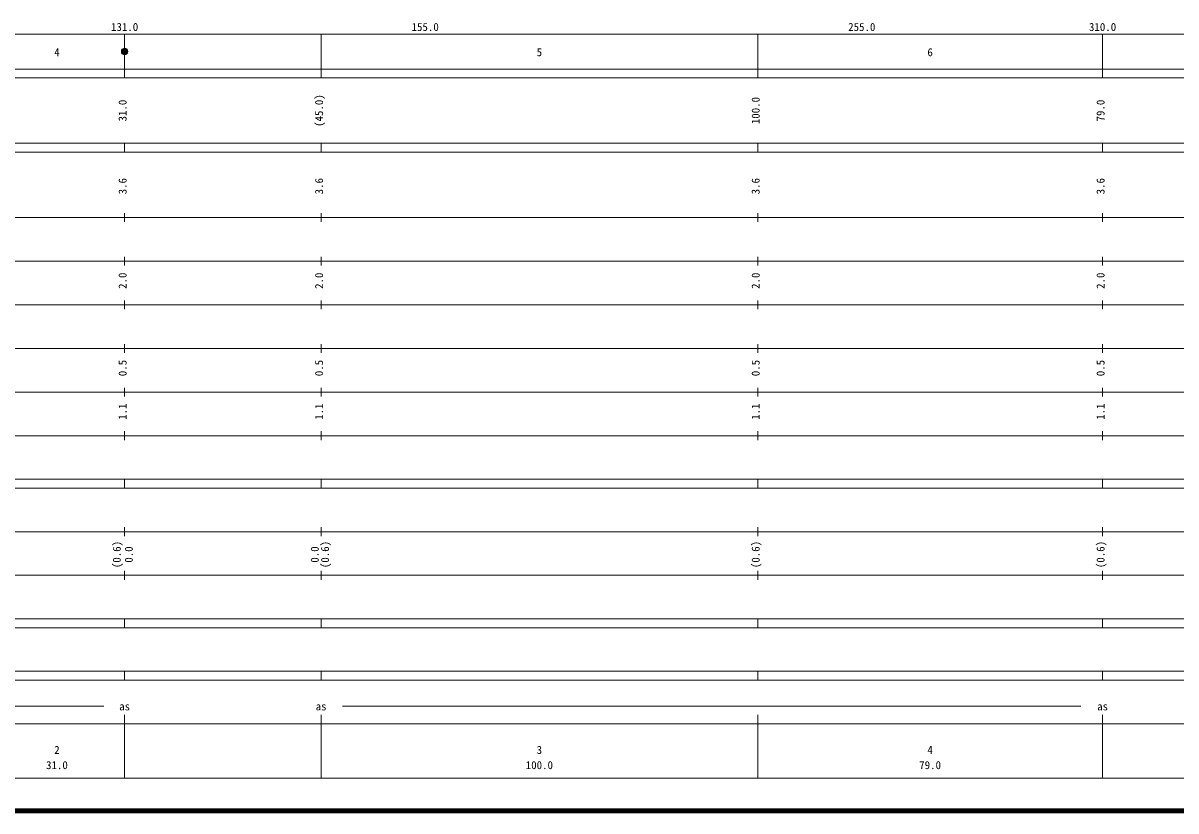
# Model space of a CAD drawing. Units: millimetres on the paper, enlarged 1000 times. Extents: x 40000 to 680000, y 20000 to 380000.
# Drawn here: x 175740 to 439805, y 20000 to 200558 of the extents above; entities that cross this region are included whole.
import ezdxf
from ezdxf.enums import TextEntityAlignment as Align

# ---------------------------------------------------------------- set-up
doc = ezdxf.new("R2010")
doc.units = ezdxf.units.MM
doc.header["$LTSCALE"] = 1000
doc.header["$PDMODE"] = 32
doc.header["$PDSIZE"] = 500
doc.layers.add('M-TTL', color=2, linetype='Continuous', lineweight=140)
doc.layers.add('M-TTL-BAND', color=7, linetype='Continuous', lineweight=13)
doc.styles.add('ＭＳ ゴシック', font='')
doc.styles.get('ＭＳ ゴシック').set_extended_font_data('MS Gothic')

msp = doc.modelspace()

# ---------------------------------------------------------------- linework, layer by layer
at = {"layer": 'M-TTL'}
msp.add_line((40000, 20000), (680000, 20000), dxfattribs=at)
at = {"layer": 'M-TTL-BAND'}
for p, q in [((68000, 198000), (579000, 198000)), ((199000, 188000), (199000, 198000)), ((244000, 188000), (244000, 198000)), ((344000, 188000), (344000, 198000)), ((423000, 188000), (423000, 198000)), ((40000, 190000), (579000, 190000)), ((40000, 188000), (579000, 188000)), ((40000, 173000), (579000, 173000)), ((199000, 171000), (199000, 173000)), ((244000, 171000), (244000, 173000)), ((344000, 171000), (344000, 173000)), ((423000, 171000), (423000, 173000)), ((40000, 171000), (579000, 171000)), ((40000, 156000), (579000, 156000)), ((199000, 155000), (199000, 157000)), ((244000, 155000), (244000, 157000)), ((344000, 155000), (344000, 157000)), ((423000, 155000), (423000, 157000)), ((46000, 146000), (579000, 146000)), ((199000, 145000), (199000, 147000)), ((244000, 145000), (244000, 147000)), ((344000, 145000), (344000, 147000)), ((423000, 145000), (423000, 147000)), ((52000, 136000), (579000, 136000)), ((199000, 135000), (199000, 137000)), ((244000, 135000), (244000, 137000)), ((344000, 135000), (344000, 137000)), ((423000, 135000), (423000, 137000)), ((199000, 125000), (199000, 127000)), ((244000, 125000), (244000, 127000)), ((344000, 125000), (344000, 127000)), ((423000, 125000), (423000, 127000)), ((46000, 126000), (579000, 126000)), ((199000, 115000), (199000, 117000)), ((244000, 115000), (244000, 117000)), ((344000, 115000), (344000, 117000)), ((423000, 115000), (423000, 117000)), ((52000, 116000), (579000, 116000)), ((46000, 106000), (579000, 106000)), ((199000, 105000), (199000, 107000)), ((244000, 105000), (244000, 107000)), ((344000, 105000), (344000, 107000)), ((423000, 105000), (423000, 107000)), ((40000, 96000), (579000, 96000)), ((199000, 94000), (199000, 96000)), ((244000, 94000), (244000, 96000)), ((344000, 94000), (344000, 96000)), ((423000, 94000), (423000, 96000)), ((40000, 94000), (579000, 94000)), ((199000, 83000), (199000, 85000)), ((244000, 83000), (244000, 85000)), ((344000, 83000), (344000, 85000)), ((423000, 83000), (423000, 85000)), ((49000, 84000), (579000, 84000)), ((40000, 74000), (579000, 74000)), ((199000, 73000), (199000, 75000)), ((244000, 73000), (244000, 75000)), ((344000, 73000), (344000, 75000)), ((423000, 73000), (423000, 75000)), ((40000, 64000), (579000, 64000)), ((199000, 62000), (199000, 64000)), ((244000, 62000), (244000, 64000)), ((344000, 62000), (344000, 64000)), ((423000, 62000), (423000, 64000)), ((40000, 62000), (579000, 62000)), ((40000, 52000), (579000, 52000)), ((199000, 50000), (199000, 52000)), ((244000, 50000), (244000, 52000)), ((344000, 50000), (344000, 52000)), ((423000, 50000), (423000, 52000)), ((40000, 50000), (579000, 50000)), ((71000, 44000), (194260, 44000)), ((248895, 44000), (418052, 44000)), ((40000, 40000), (579000, 40000)), ((199000, 27500), (199000, 42000)), ((244000, 27500), (244000, 42000)), ((344000, 27500), (344000, 42000)), ((423000, 27500), (423000, 42000)), ((68000, 27500), (579000, 27500))]:
    msp.add_line(p, q, dxfattribs=at)
for radius in [750, 600, 450, 300, 150, 20]:
    msp.add_circle((199000, 194041), radius, dxfattribs=at)
msp.add_point((199000, 194041), dxfattribs=at)

# ---------------------------------------------------------------- texts
at = {"layer": 'M-TTL-BAND', "style": 'ＭＳ ゴシック'}
for s, p in [('131.0', (199000, 198195)), ('155.0', (267844, 198195)), ('255.0', (367844, 198195)), ('310.0', (423000, 198195)), ('4', (183500, 192405)), ('5', (294000, 192405)), ('6', (383500, 192405)), ('as', (199000, 42500)), ('as', (244000, 42500)), ('as', (423000, 42500)), ('2', (183500, 32523)), ('3', (294000, 32523)), ('4', (383500, 32523)), ('31.0', (183500, 29033)), ('100.0', (294000, 29033)), ('79.0', (383500, 29033))]:
    msp.add_text(s, height=1833, dxfattribs=at).set_placement(p, align=Align.BOTTOM_CENTER)
for s, p in [('31.0', (200000, 180500)), ('(45.0)', (245000, 180500)), ('100.0', (345000, 180500)), ('79.0', (424000, 180500)), ('3.6', (200000, 163174)), ('3.6', (245000, 163174)), ('3.6', (345000, 163174)), ('3.6', (424000, 163174)), ('2.0', (200000, 141500)), ('2.0', (245000, 141500)), ('2.0', (345000, 141500)), ('2.0', (424000, 141500)), ('0.5', (200000, 121500)), ('0.5', (245000, 121500)), ('0.5', (345000, 121500)), ('0.5', (424000, 121500)), ('1.1', (200000, 111500)), ('1.1', (245000, 111500)), ('1.1', (345000, 111500)), ('1.1', (424000, 111500)), ('(0.6)', (198661, 78764)), ('0.0', (201416, 78764)), ('0.0', (244000, 78764)), ('(0.6)', (246370, 78764)), ('(0.6)', (345000, 78764)), ('(0.6)', (424000, 78764))]:
    msp.add_text(s, height=1833, rotation=90, dxfattribs=at).set_placement(p, align=Align.BOTTOM_CENTER)

doc.saveas('drawing.dxf')
